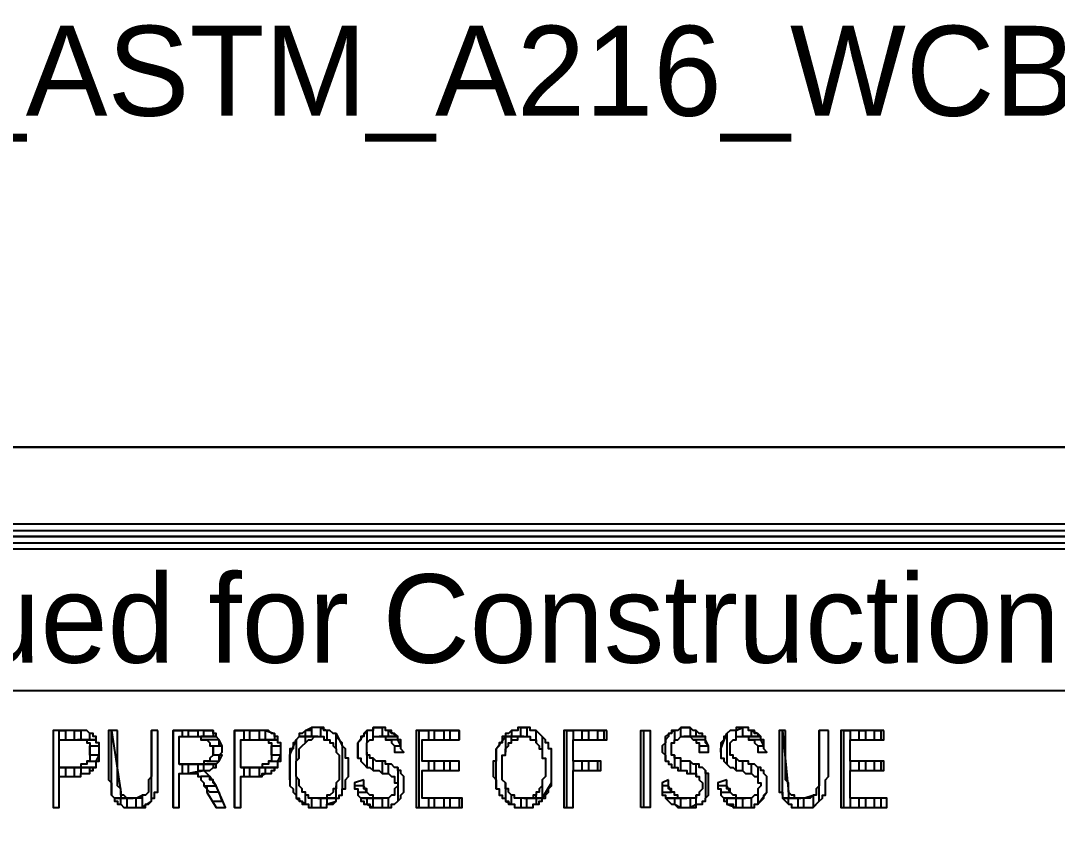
# Model space of a CAD drawing. Extents: x 0 to 594, y 0 to 420.
# Drawn here: x 424.55 to 458.23, y 72.78 to 98.86 of the extents above; entities that cross this region are included whole.
import ezdxf

# ---------------------------------------------------------------- set-up
doc = ezdxf.new("R2010")
doc.units = 0
doc.styles.add('HTX1', font='O8116901', dxfattribs={"width": 1.02})

msp = doc.modelspace()

# ---------------------------------------------------------------- linework, layer by layer
at = {"layer": 'GT_1', "flags": 128}
for points in [[(25, 10), (584, 10), (584, 85), (404, 85), (404, 410), (25, 410), (25, 10)], [(584, 85), (584, 410), (404, 410), (404, 85), (584, 85)], [(404, 82.5), (404, 81.7), (584, 81.7), (584, 82.5), (404, 82.5)], [(404, 81.9), (584, 81.9), (584, 82.1), (404, 82.1), (404, 82.3), (584, 82.3)], [(404, 82.1), (584, 82.1)], [(404, 77.1), (584, 77.1)], [(426.3, 75.8), (425.6, 75.8), (425.6, 73.3), (425.8, 73.3), (425.8, 74.3), (426.4, 74.3), (426.4, 74.3), (426.5, 74.3), (426.5, 74.4), (426.6, 74.4), (426.6, 74.4), (426.7, 74.4), (426.8, 74.4), (426.8, 74.4), (426.8, 74.5), (426.9, 74.5), (426.9, 74.5), (426.9, 74.6), (427, 74.6), (425.8, 74.6), (425.8, 75.5), (426.4, 75.5), (427, 75.5), (427, 75.6), (426.9, 75.6), (426.9, 75.7), (426.8, 75.7), (426.8, 75.7), (426.7, 75.8), (426.7, 75.8), (426.6, 75.8), (426.6, 75.8), (426.6, 75.8), (426.5, 75.8), (426.5, 75.8), (426.4, 75.8), (426.3, 75.8)], [(425.8, 73.3), (425.8, 75.8), (426, 75.8), (426, 75.5)], [(426.3, 75.5), (426.3, 75.8), (426.5, 75.8), (426.5, 75.5)], [(427.7, 75.8), (427.4, 75.8), (427.4, 74.4), (427.4, 74.4), (427.4, 74.3), (427.4, 74.2), (427.5, 74.1), (427.5, 74.1), (427.5, 74), (427.5, 73.9), (427.5, 73.9), (427.5, 73.8), (427.5, 73.8), (427.5, 73.7), (427.6, 73.6), (427.6, 73.6), (428.2, 73.6), (428.2, 73.6), (428.1, 73.6), (428.1, 73.6), (428, 73.6), (428, 73.6), (427.9, 73.7), (427.9, 73.7), (427.8, 73.7), (427.8, 73.8), (427.8, 73.8), (427.8, 73.9), (427.7, 74), (427.7, 74), (427.7, 74.1), (427.7, 74.1), (427.7, 74.2), (427.7, 74.3), (427.7, 74.4), (427.7, 75.8)], [(427.5, 73.7), (427.5, 75.8), (427.8, 73.8), (427.8, 73.6), (428, 73.6), (428, 73.6)], [(429, 75.8), (428.8, 75.8), (428.8, 74.4), (428.8, 74.3), (428.7, 74.2), (428.7, 74.1), (428.7, 74.1), (428.7, 74), (428.7, 73.9), (428.7, 73.9), (428.7, 73.8), (428.7, 73.8), (428.6, 73.7), (428.6, 73.7), (428.6, 73.7), (428.5, 73.7), (428.5, 73.6), (428.5, 73.6), (428.4, 73.6), (428.3, 73.6), (428.3, 73.6), (428.2, 73.6), (427.6, 73.6), (427.6, 73.5), (427.7, 73.5), (427.7, 73.4), (427.8, 73.4), (427.8, 73.4), (427.8, 73.4), (427.9, 73.3), (427.9, 73.3), (428, 73.3), (428.1, 73.3), (428.1, 73.3), (428.2, 73.3), (428.2, 73.3), (428.3, 73.3), (428.3, 73.3), (428.4, 73.3), (428.5, 73.3), (428.5, 73.3), (428.6, 73.3), (428.6, 73.4), (428.7, 73.4), (428.7, 73.4), (428.8, 73.5), (428.8, 73.5), (428.8, 73.6), (428.9, 73.6), (428.9, 73.7), (428.9, 73.7), (428.9, 73.8), (429, 73.8), (429, 73.9), (429, 73.9), (429, 74), (429, 74.1), (429, 74.1), (429, 74.2), (429, 74.3), (429, 74.4), (429, 75.8)], [(427.8, 73.4), (427.8, 73.6), (428, 73.6), (428, 73.3), (428.3, 73.3), (428.3, 73.6), (428.5, 73.7), (428.5, 73.3), (428.8, 73.5), (428.8, 75.8)], [(429.5, 73.3), (429.5, 75.8), (429.8, 75.8), (429.8, 75.6)], [(430.3, 75.8), (429.5, 75.8), (429.5, 73.3), (429.7, 73.3), (429.7, 74.4), (430, 74.4), (430.5, 74.5), (430.5, 74.5), (430.6, 74.5), (430.7, 74.5), (430.7, 74.5), (430.8, 74.6), (430.8, 74.6), (430.9, 74.6), (430.9, 74.7), (430.9, 74.7), (430.9, 74.7), (429.7, 74.7), (429.7, 75.6), (430.4, 75.6), (430.9, 75.6), (430.9, 75.7), (430.8, 75.7), (430.8, 75.7), (430.8, 75.8), (430.7, 75.8), (430.7, 75.8), (430.7, 75.8), (430.6, 75.8), (430.5, 75.8), (430.5, 75.8), (430.4, 75.8), (430.3, 75.8)], [(430, 75.6), (430, 75.8), (430.3, 75.8), (430.3, 75.6)], [(430.5, 75.6), (430.5, 75.8), (430.8, 75.8), (430.8, 75.6)], [(431.5, 73.3), (431.5, 75.8), (431.8, 75.8), (431.8, 75.5)], [(432.2, 75.8), (431.5, 75.8), (431.5, 73.3), (431.7, 73.3), (431.7, 74.3), (432.3, 74.3), (432.3, 74.3), (432.4, 74.3), (432.4, 74.4), (432.5, 74.4), (432.5, 74.4), (432.6, 74.4), (432.6, 74.4), (432.7, 74.4), (432.7, 74.5), (432.8, 74.5), (432.8, 74.5), (432.8, 74.6), (432.9, 74.6), (431.7, 74.6), (431.7, 75.5), (432.3, 75.5), (432.9, 75.5), (432.9, 75.6), (432.8, 75.6), (432.8, 75.7), (432.7, 75.7), (432.7, 75.7), (432.6, 75.8), (432.6, 75.8), (432.5, 75.8), (432.5, 75.8), (432.5, 75.8), (432.4, 75.8), (432.4, 75.8), (432.3, 75.8), (432.2, 75.8)], [(432, 75.5), (432, 75.8), (432.3, 75.8), (432.3, 75.5)], [(432.5, 75.5), (432.5, 75.8), (432.8, 75.7), (432.8, 75.5)], [(434.2, 75.9), (434.1, 75.9), (434.1, 75.9), (434, 75.9), (434, 75.8), (433.9, 75.8), (433.9, 75.8), (433.8, 75.8), (433.8, 75.8), (433.7, 75.7), (433.7, 75.7), (433.6, 75.7), (433.6, 75.6), (434.2, 75.6), (434.3, 75.6), (434.3, 75.6), (434.4, 75.6), (434.4, 75.5), (434.5, 75.5), (434.5, 75.5), (434.6, 75.5), (434.6, 75.4), (434.7, 75.4), (434.7, 75.3), (434.7, 75.3), (434.8, 75.2), (434.8, 75.2), (434.8, 75.1), (434.8, 75.1), (434.9, 75), (434.9, 74.9), (434.9, 74.9), (434.9, 74.8), (434.9, 74.7), (434.9, 74.7), (434.9, 74.6), (434.9, 74.5), (434.9, 74.4), (434.9, 74.4), (434.9, 74.3), (434.9, 74.2), (434.9, 74.2), (434.8, 74.1), (434.8, 74), (434.8, 74), (434.8, 73.9), (434.7, 73.9), (434.7, 73.8), (434.7, 73.8), (434.7, 73.8), (434.6, 73.7), (434.6, 73.7), (434.5, 73.7), (434.5, 73.6), (434.4, 73.6), (434.4, 73.6), (434.3, 73.6), (434.3, 73.6), (434.2, 73.6), (434.8, 73.6), (434.9, 73.6), (434.9, 73.7), (435, 73.7), (435, 73.8), (435, 73.8), (435, 73.9), (435.1, 73.9), (435.1, 74), (435.1, 74), (435.1, 74.1), (435.1, 74.2), (435.1, 74.2), (435.2, 74.3), (435.2, 74.4), (435.2, 74.4), (435.2, 74.5), (435.2, 74.6), (435.2, 74.6), (435.2, 74.7), (435.2, 74.8), (435.2, 74.9), (435.1, 74.9), (435.1, 75), (435.1, 75.1), (435.1, 75.1), (435.1, 75.2), (435.1, 75.2), (435, 75.3), (435, 75.3), (435, 75.4), (435, 75.4), (434.9, 75.5), (434.9, 75.5), (434.8, 75.6), (434.8, 75.6), (434.8, 75.7), (434.7, 75.7), (434.7, 75.7), (434.6, 75.8), (434.6, 75.8), (434.5, 75.8), (434.5, 75.8), (434.4, 75.8), (434.4, 75.9), (434.3, 75.9), (434.3, 75.9), (434.2, 75.9)], [(433.8, 75.6), (433.8, 75.8), (434, 75.9), (434, 75.6), (434.3, 75.6), (434.3, 75.9), (434.5, 75.8), (434.5, 75.5)], [(436.2, 75.9), (436.2, 75.9), (436.1, 75.9), (436, 75.9), (436, 75.8), (435.9, 75.8), (435.9, 75.8), (435.8, 75.8), (435.8, 75.8), (435.7, 75.7), (435.7, 75.7), (435.7, 75.6), (435.6, 75.6), (435.6, 75.5), (435.6, 75.5), (435.5, 75.4), (435.5, 75.4), (435.5, 75.3), (435.5, 75.2), (435.5, 75.2), (435.5, 75.1), (435.5, 75.1), (435.5, 75), (435.5, 74.9), (435.6, 74.9), (435.6, 74.8), (435.6, 74.8), (435.7, 74.7), (435.7, 74.7), (435.8, 74.6), (435.8, 74.6), (435.9, 74.6), (435.9, 74.6), (436, 74.5), (436, 74.5), (436.1, 74.5), (436.2, 74.5), (436.2, 74.5), (436.3, 74.4), (436.4, 74.4), (436.4, 74.4), (436.5, 74.4), (436.5, 74.4), (436.5, 74.4), (436.6, 74.3), (436.6, 74.3), (436.7, 74.3), (436.7, 74.2), (436.7, 74.2), (436.7, 74.1), (436.8, 74.1), (436.8, 74), (436.8, 74), (436.7, 73.9), (436.7, 73.9), (436.7, 73.8), (436.7, 73.7), (436.6, 73.7), (436.6, 73.7), (436.5, 73.6), (436.5, 73.6), (436.4, 73.6), (436.4, 73.6), (436.3, 73.6), (436.3, 73.6), (435.6, 73.6), (435.6, 73.5), (435.7, 73.5), (435.7, 73.4), (435.8, 73.4), (435.8, 73.4), (435.8, 73.4), (435.9, 73.4), (435.9, 73.3), (436, 73.3), (436, 73.3), (436.1, 73.3), (436.1, 73.3), (436.2, 73.3), (436.3, 73.3), (436.3, 73.3), (436.3, 73.3), (436.4, 73.3), (436.5, 73.3), (436.5, 73.3), (436.6, 73.3), (436.6, 73.4), (436.7, 73.4), (436.7, 73.4), (436.7, 73.4), (436.8, 73.5), (436.8, 73.5), (436.9, 73.6), (436.9, 73.6), (436.9, 73.7), (436.9, 73.7), (437, 73.8), (437, 73.8), (437, 73.9), (437, 74), (437, 74), (437, 74.1), (437, 74.1), (437, 74.2), (437, 74.3), (437, 74.3), (436.9, 74.4), (436.9, 74.4), (436.9, 74.5), (436.8, 74.5), (436.8, 74.6), (436.7, 74.6), (436.7, 74.6), (436.6, 74.7), (436.6, 74.7), (436.5, 74.7), (436.5, 74.7), (436.4, 74.7), (436.4, 74.8), (436.3, 74.8), (436.2, 74.8), (436.2, 74.8), (436.1, 74.8), (436, 74.9), (436, 74.9), (435.9, 74.9), (435.9, 74.9), (435.9, 75), (435.8, 75), (435.8, 75), (435.8, 75.1), (435.8, 75.1), (435.8, 75.2), (435.8, 75.2), (435.8, 75.3), (435.8, 75.4), (435.8, 75.4), (435.9, 75.5), (435.9, 75.5), (435.9, 75.5), (436, 75.5), (436, 75.6), (436.1, 75.6), (436.1, 75.6), (436.2, 75.6), (436.8, 75.6), (436.8, 75.6), (436.7, 75.7), (436.7, 75.7), (436.6, 75.7), (436.6, 75.8), (436.5, 75.8), (436.5, 75.8), (436.4, 75.8), (436.4, 75.9), (436.3, 75.9), (436.3, 75.9), (436.2, 75.9)], [(435.5, 74.9), (435.5, 75.4), (435.8, 75.8), (435.8, 75.4)], [(436, 75.6), (436, 75.9), (436.3, 75.9), (436.3, 75.6)], [(436.5, 75.6), (436.5, 75.8), (436.8, 75.6), (436.8, 75.6)], [(438.8, 75.8), (437.4, 75.8), (437.4, 73.3), (438.9, 73.3), (438.9, 73.6), (437.6, 73.6), (437.6, 74.5), (438.8, 74.5), (438.8, 74.8), (437.6, 74.8), (437.6, 75.5), (438.8, 75.5), (438.8, 75.8)], [(437.5, 73.3), (437.5, 75.8), (437.8, 75.8), (437.8, 75.5)], [(438, 75.5), (438, 75.8), (438.3, 75.8), (438.3, 75.5)], [(438.5, 75.5), (438.5, 75.8), (438.8, 75.8), (438.8, 75.5)], [(440.9, 75.9), (440.8, 75.9), (440.8, 75.9), (440.7, 75.9), (440.7, 75.8), (440.6, 75.8), (440.6, 75.8), (440.5, 75.8), (440.5, 75.8), (440.4, 75.7), (440.4, 75.7), (440.3, 75.7), (440.3, 75.6), (440.9, 75.6), (440.9, 75.6), (441, 75.6), (441.1, 75.6), (441.1, 75.5), (441.2, 75.5), (441.2, 75.5), (441.3, 75.5), (441.3, 75.4), (441.3, 75.4), (441.4, 75.3), (441.4, 75.3), (441.4, 75.2), (441.5, 75.2), (441.5, 75.1), (441.5, 75.1), (441.5, 75), (441.5, 74.9), (441.6, 74.9), (441.6, 74.8), (441.6, 74.7), (441.6, 74.7), (441.6, 74.6), (441.6, 74.5), (441.6, 74.4), (441.6, 74.4), (441.6, 74.3), (441.5, 74.2), (441.5, 74.2), (441.5, 74.1), (441.5, 74), (441.5, 74), (441.4, 73.9), (441.4, 73.9), (441.4, 73.8), (441.4, 73.8), (441.3, 73.8), (441.3, 73.7), (441.3, 73.7), (441.2, 73.7), (441.2, 73.6), (441.1, 73.6), (441.1, 73.6), (441, 73.6), (440.9, 73.6), (440.9, 73.6), (441.5, 73.6), (441.6, 73.6), (441.6, 73.7), (441.6, 73.7), (441.7, 73.8), (441.7, 73.8), (441.7, 73.9), (441.7, 73.9), (441.8, 74), (441.8, 74), (441.8, 74.1), (441.8, 74.2), (441.8, 74.2), (441.8, 74.3), (441.8, 74.4), (441.8, 74.4), (441.8, 74.5), (441.8, 74.6), (441.8, 74.6), (441.8, 74.7), (441.8, 74.8), (441.8, 74.9), (441.8, 74.9), (441.8, 75), (441.8, 75.1), (441.8, 75.1), (441.8, 75.2), (441.7, 75.2), (441.7, 75.3), (441.7, 75.3), (441.7, 75.4), (441.6, 75.4), (441.6, 75.5), (441.6, 75.5), (441.5, 75.6), (441.5, 75.6), (441.4, 75.7), (441.4, 75.7), (441.4, 75.7), (441.3, 75.8), (441.3, 75.8), (441.2, 75.8), (441.2, 75.8), (441.1, 75.8), (441.1, 75.9), (441, 75.9), (440.9, 75.9), (440.9, 75.9)], [(440.5, 75.8), (440.5, 75.6), (440.8, 75.6), (440.8, 75.9), (441, 75.9), (441, 75.6)], [(441.3, 75.4), (441.3, 75.8), (441.5, 75.6), (441.5, 74.9)], [(443.6, 75.8), (442.2, 75.8), (442.2, 73.3), (442.5, 73.3), (442.5, 74.5), (443.4, 74.5), (443.4, 74.8), (442.5, 74.8), (442.5, 75.5), (443.6, 75.5), (443.6, 75.8)], [(442.3, 73.3), (442.3, 75.8), (442.5, 75.8), (442.5, 75.5)], [(442.8, 75.5), (442.8, 75.8), (443, 75.8), (443, 75.5)], [(443.3, 75.5), (443.3, 75.8), (443.5, 75.8), (443.5, 75.5)], [(444.7, 73.3), (444.7, 75.8), (445, 75.8), (445, 73.3), (444.7, 73.3)], [(444.8, 73.3), (444.8, 75.8)], [(446.1, 75.9), (446.1, 75.9), (446, 75.9), (446, 75.9), (445.9, 75.8), (445.9, 75.8), (445.8, 75.8), (445.8, 75.8), (445.7, 75.8), (445.7, 75.7), (445.6, 75.7), (445.6, 75.6), (445.6, 75.6), (445.5, 75.5), (445.5, 75.5), (445.5, 75.4), (445.5, 75.4), (445.4, 75.3), (445.4, 75.2), (445.4, 75.2), (445.4, 75.1), (445.4, 75.1), (445.5, 75), (445.5, 74.9), (445.5, 74.9), (445.5, 74.8), (445.6, 74.8), (445.6, 74.7), (445.7, 74.7), (445.7, 74.6), (445.7, 74.6), (445.8, 74.6), (445.8, 74.6), (445.9, 74.6), (445.9, 74.5), (446, 74.5), (446, 74.5), (446.1, 74.5), (446.2, 74.5), (446.2, 74.4), (446.3, 74.4), (446.3, 74.4), (446.4, 74.4), (446.4, 74.4), (446.5, 74.4), (446.5, 74.3), (446.6, 74.3), (446.6, 74.3), (446.6, 74.2), (446.6, 74.2), (446.7, 74.1), (446.7, 74.1), (446.7, 74), (446.7, 74), (446.7, 73.9), (446.7, 73.9), (446.6, 73.8), (446.6, 73.7), (446.6, 73.7), (446.5, 73.7), (446.5, 73.6), (446.4, 73.6), (446.4, 73.6), (446.3, 73.6), (446.3, 73.6), (446.2, 73.6), (445.5, 73.6), (445.6, 73.5), (445.6, 73.5), (445.7, 73.4), (445.7, 73.4), (445.8, 73.4), (445.8, 73.4), (445.8, 73.4), (445.9, 73.3), (445.9, 73.3), (446, 73.3), (446, 73.3), (446.1, 73.3), (446.1, 73.3), (446.2, 73.3), (446.3, 73.3), (446.3, 73.3), (446.4, 73.3), (446.4, 73.3), (446.5, 73.3), (446.5, 73.4), (446.6, 73.4), (446.6, 73.4), (446.7, 73.4), (446.7, 73.5), (446.8, 73.5), (446.8, 73.6), (446.8, 73.6), (446.9, 73.7), (446.9, 73.7), (446.9, 73.8), (446.9, 73.8), (446.9, 73.9), (446.9, 74), (446.9, 74), (446.9, 74.1), (446.9, 74.1), (446.9, 74.2), (446.9, 74.3), (446.9, 74.3), (446.9, 74.4), (446.8, 74.4), (446.8, 74.5), (446.8, 74.5), (446.7, 74.6), (446.7, 74.6), (446.6, 74.6), (446.6, 74.7), (446.5, 74.7), (446.5, 74.7), (446.4, 74.7), (446.4, 74.7), (446.3, 74.8), (446.2, 74.8), (446.2, 74.8), (446.1, 74.8), (446, 74.8), (446, 74.9), (445.9, 74.9), (445.9, 74.9), (445.8, 74.9), (445.8, 75), (445.8, 75), (445.7, 75), (445.7, 75.1), (445.7, 75.1), (445.7, 75.2), (445.7, 75.2), (445.7, 75.3), (445.7, 75.4), (445.8, 75.4), (445.8, 75.5), (445.8, 75.5), (445.9, 75.5), (445.9, 75.5), (446, 75.6), (446, 75.6), (446.1, 75.6), (446.1, 75.6), (446.8, 75.6), (446.7, 75.6), (446.7, 75.7), (446.6, 75.7), (446.6, 75.7), (446.5, 75.8), (446.5, 75.8), (446.5, 75.8), (446.4, 75.8), (446.4, 75.8), (446.3, 75.9), (446.3, 75.9), (446.2, 75.9), (446.1, 75.9)], [(445.5, 74.8), (445.5, 75.6), (445.8, 75.8), (445.8, 75.5)], [(446, 75.6), (446, 75.9), (446.3, 75.9), (446.3, 75.6)], [(446.5, 75.6), (446.5, 75.8)], [(448, 75.9), (448, 75.9), (447.9, 75.9), (447.8, 75.9), (447.8, 75.8), (447.7, 75.8), (447.7, 75.8), (447.6, 75.8), (447.6, 75.8), (447.5, 75.7), (447.5, 75.7), (447.5, 75.6), (447.4, 75.6), (447.4, 75.5), (447.4, 75.5), (447.3, 75.4), (447.3, 75.4), (447.3, 75.3), (447.3, 75.2), (447.3, 75.2), (447.3, 75.1), (447.3, 75.1), (447.3, 75), (447.3, 74.9), (447.4, 74.9), (447.4, 74.8), (447.4, 74.8), (447.5, 74.7), (447.5, 74.7), (447.6, 74.6), (447.6, 74.6), (447.7, 74.6), (447.7, 74.6), (447.8, 74.5), (447.8, 74.5), (447.9, 74.5), (448, 74.5), (448, 74.5), (448.1, 74.4), (448.2, 74.4), (448.2, 74.4), (448.3, 74.4), (448.3, 74.4), (448.3, 74.4), (448.4, 74.3), (448.4, 74.3), (448.5, 74.3), (448.5, 74.2), (448.5, 74.2), (448.5, 74.1), (448.6, 74.1), (448.6, 74), (448.6, 74), (448.5, 73.9), (448.5, 73.9), (448.5, 73.8), (448.5, 73.7), (448.4, 73.7), (448.4, 73.7), (448.3, 73.6), (448.3, 73.6), (448.2, 73.6), (448.2, 73.6), (448.1, 73.6), (448.1, 73.6), (447.4, 73.6), (447.4, 73.5), (447.5, 73.5), (447.5, 73.4), (447.6, 73.4), (447.6, 73.4), (447.6, 73.4), (447.7, 73.4), (447.7, 73.3), (447.8, 73.3), (447.8, 73.3), (447.9, 73.3), (447.9, 73.3), (448, 73.3), (448.1, 73.3), (448.1, 73.3), (448.1, 73.3), (448.2, 73.3), (448.3, 73.3), (448.3, 73.3), (448.4, 73.3), (448.4, 73.4), (448.5, 73.4), (448.5, 73.4), (448.6, 73.5), (448.6, 73.5), (448.7, 73.6), (448.7, 73.6), (448.7, 73.7), (448.7, 73.7), (448.8, 73.8), (448.8, 73.8), (448.8, 73.9), (448.8, 74), (448.8, 74), (448.8, 74.1), (448.8, 74.1), (448.8, 74.2), (448.8, 74.3), (448.8, 74.3), (448.7, 74.4), (448.7, 74.4), (448.7, 74.5), (448.6, 74.5), (448.6, 74.6), (448.5, 74.6), (448.5, 74.6), (448.4, 74.7), (448.4, 74.7), (448.3, 74.7), (448.3, 74.7), (448.2, 74.7), (448.2, 74.8), (448.1, 74.8), (448, 74.8), (448, 74.8), (447.9, 74.8), (447.8, 74.9), (447.8, 74.9), (447.7, 74.9), (447.7, 74.9), (447.7, 75), (447.6, 75), (447.6, 75), (447.6, 75.1), (447.6, 75.1), (447.6, 75.2), (447.6, 75.2), (447.6, 75.3), (447.6, 75.4), (447.6, 75.4), (447.7, 75.5), (447.7, 75.5), (447.7, 75.5), (447.8, 75.5), (447.8, 75.6), (447.9, 75.6), (447.9, 75.6), (448, 75.6), (448.6, 75.6), (448.6, 75.6), (448.5, 75.7), (448.5, 75.7), (448.4, 75.7), (448.4, 75.8), (448.3, 75.8), (448.3, 75.8), (448.2, 75.8), (448.2, 75.9), (448.1, 75.9), (448.1, 75.9), (448, 75.9)], [(447.8, 75.6), (447.8, 75.8), (448, 75.9), (448, 75.6)], [(448.3, 75.6), (448.3, 75.8), (448.5, 75.7), (448.5, 75.6)], [(449.4, 75.8), (449.2, 75.8), (449.2, 74.4), (449.2, 74.4), (449.2, 74.3), (449.2, 74.2), (449.2, 74.1), (449.2, 74.1), (449.2, 74), (449.2, 73.9), (449.2, 73.9), (449.2, 73.8), (449.3, 73.8), (449.3, 73.7), (449.3, 73.6), (449.3, 73.6), (449.9, 73.6), (449.9, 73.6), (449.9, 73.6), (449.8, 73.6), (449.8, 73.6), (449.7, 73.6), (449.7, 73.7), (449.6, 73.7), (449.6, 73.7), (449.5, 73.8), (449.5, 73.8), (449.5, 73.9), (449.5, 74), (449.5, 74), (449.5, 74.1), (449.5, 74.1), (449.4, 74.2), (449.4, 74.3), (449.4, 74.4), (449.4, 75.8)], [(450.8, 75.8), (450.5, 75.8), (450.5, 74.4), (450.5, 74.3), (450.5, 74.2), (450.5, 74.1), (450.5, 74.1), (450.5, 74), (450.4, 73.9), (450.4, 73.9), (450.4, 73.8), (450.4, 73.8), (450.4, 73.7), (450.3, 73.7), (450.3, 73.7), (450.2, 73.6), (450.2, 73.6), (450.1, 73.6), (450.1, 73.6), (450, 73.6), (449.9, 73.6), (449.3, 73.6), (449.4, 73.5), (449.4, 73.5), (449.5, 73.4), (449.5, 73.4), (449.5, 73.4), (449.6, 73.4), (449.6, 73.3), (449.7, 73.3), (449.7, 73.3), (449.8, 73.3), (449.8, 73.3), (449.9, 73.3), (450, 73.3), (450, 73.3), (450.1, 73.3), (450.1, 73.3), (450.2, 73.3), (450.3, 73.3), (450.3, 73.3), (450.4, 73.4), (450.4, 73.4), (450.4, 73.4), (450.5, 73.5), (450.5, 73.5), (450.6, 73.6), (450.6, 73.6), (450.6, 73.7), (450.7, 73.7), (450.7, 73.8), (450.7, 73.8), (450.7, 73.9), (450.7, 73.9), (450.7, 74), (450.7, 74.1), (450.7, 74.1), (450.7, 74.2), (450.8, 74.3), (450.8, 74.4), (450.8, 75.8)], [(449.3, 73.7), (449.3, 75.8), (449.5, 73.8), (449.5, 73.6), (449.8, 73.6), (449.8, 73.6)], [(449.5, 73.4), (449.5, 73.6), (449.8, 73.6), (449.8, 73.3), (450, 73.3), (450, 73.6), (450.3, 73.7), (450.3, 73.3), (450.5, 73.5), (450.5, 75.8)], [(452.6, 75.8), (451.2, 75.8), (451.2, 73.3), (452.7, 73.3), (452.7, 73.6), (451.5, 73.6), (451.5, 74.5), (452.6, 74.5), (452.6, 74.8), (451.5, 74.8), (451.5, 75.5), (452.6, 75.5), (452.6, 75.8)], [(451.3, 73.3), (451.3, 75.8), (451.5, 75.8), (451.5, 75.5)], [(451.8, 75.5), (451.8, 75.8), (452, 75.8), (452, 75.5)], [(452.3, 75.5), (452.3, 75.8), (452.5, 75.8), (452.5, 75.5)], [(427, 75.5), (426.4, 75.5), (426.4, 75.5), (426.5, 75.5), (426.5, 75.5), (426.6, 75.5), (426.6, 75.5), (426.6, 75.5), (426.7, 75.5), (426.7, 75.4), (426.8, 75.4), (426.8, 75.3), (426.8, 75.2), (426.8, 75.2), (426.8, 75.1), (426.8, 75.1), (426.8, 75), (426.8, 74.9), (426.8, 74.9), (426.8, 74.8), (426.7, 74.8), (426.7, 74.7), (426.6, 74.7), (426.6, 74.7), (426.5, 74.7), (426.5, 74.6), (426.4, 74.6), (426.4, 74.6), (425.8, 74.6), (427, 74.6), (427, 74.7), (427, 74.7), (427, 74.8), (427.1, 74.8), (427.1, 74.9), (427.1, 75), (427.1, 75), (427.1, 75.1), (427.1, 75.2), (427.1, 75.3), (427.1, 75.3), (427.1, 75.4), (427, 75.4), (427, 75.5), (427, 75.5)], [(426.8, 75.5), (426.8, 75.7)], [(430.9, 75.6), (430.4, 75.6), (430.4, 75.6), (430.4, 75.5), (430.5, 75.5), (430.6, 75.5), (430.6, 75.5), (430.6, 75.5), (430.7, 75.4), (430.7, 75.4), (430.7, 75.3), (430.8, 75.3), (430.8, 75.2), (430.8, 75.1), (430.8, 75.1), (430.8, 75), (430.8, 75), (430.7, 74.9), (430.7, 74.9), (430.7, 74.8), (430.6, 74.8), (430.6, 74.8), (430.6, 74.8), (430.5, 74.8), (430.5, 74.7), (430.4, 74.7), (430.4, 74.7), (430.3, 74.7), (429.7, 74.7), (430.9, 74.7), (431, 74.8), (431, 74.8), (431, 74.9), (431, 74.9), (431, 75), (431.1, 75.1), (431.1, 75.1), (431.1, 75.2), (431.1, 75.3), (431, 75.3), (431, 75.4), (431, 75.5), (431, 75.5), (431, 75.5), (430.9, 75.6)], [(430.6, 74.8), (431, 74.8), (431.1, 75), (430.8, 75), (430.8, 75.3), (431.1, 75.3), (431, 75.5), (430.4, 75.5)], [(432.9, 75.5), (432.3, 75.5), (432.3, 75.5), (432.4, 75.5), (432.4, 75.5), (432.5, 75.5), (432.5, 75.5), (432.5, 75.5), (432.6, 75.5), (432.6, 75.4), (432.7, 75.4), (432.7, 75.3), (432.7, 75.2), (432.7, 75.2), (432.7, 75.1), (432.7, 75.1), (432.7, 75), (432.7, 74.9), (432.7, 74.9), (432.7, 74.8), (432.6, 74.8), (432.6, 74.7), (432.5, 74.7), (432.5, 74.7), (432.4, 74.7), (432.4, 74.6), (432.3, 74.6), (432.3, 74.6), (431.7, 74.6), (432.9, 74.6), (432.9, 74.7), (432.9, 74.7), (432.9, 74.8), (433, 74.8), (433, 74.9), (433, 75), (433, 75), (433, 75.1), (433, 75.2), (433, 75.3), (433, 75.3), (433, 75.4), (432.9, 75.4), (432.9, 75.5), (432.9, 75.5)], [(433.6, 75.6), (433.6, 75.6), (433.5, 75.5), (433.5, 75.5), (433.5, 75.4), (433.4, 75.4), (433.4, 75.3), (433.4, 75.3), (433.4, 75.2), (433.3, 75.2), (433.3, 75.1), (433.3, 75.1), (433.3, 75), (433.3, 74.9), (433.3, 74.8), (433.3, 74.8), (433.3, 74.7), (433.3, 74.6), (433.3, 74.5), (433.3, 74.5), (433.3, 74.5), (433.3, 74.4), (433.3, 74.3), (433.3, 74.2), (433.3, 74.2), (433.3, 74.1), (433.3, 74), (433.3, 74), (433.4, 73.9), (433.4, 73.9), (433.4, 73.8), (433.4, 73.8), (433.5, 73.7), (433.5, 73.7), (433.5, 73.6), (433.6, 73.6), (433.6, 73.5), (433.7, 73.5), (433.7, 73.5), (433.7, 73.4), (433.8, 73.4), (433.8, 73.4), (433.9, 73.4), (433.9, 73.3), (434, 73.3), (434, 73.3), (434.1, 73.3), (434.2, 73.3), (434.2, 73.3), (434.3, 73.3), (434.3, 73.3), (434.4, 73.3), (434.4, 73.3), (434.5, 73.3), (434.5, 73.4), (434.6, 73.4), (434.7, 73.4), (434.7, 73.4), (434.7, 73.4), (434.8, 73.5), (434.8, 73.5), (434.8, 73.6), (434.2, 73.6), (434.2, 73.6), (434.1, 73.6), (434, 73.6), (434, 73.6), (433.9, 73.6), (433.9, 73.7), (433.9, 73.7), (433.8, 73.7), (433.8, 73.8), (433.7, 73.8), (433.7, 73.8), (433.7, 73.9), (433.7, 73.9), (433.6, 74), (433.6, 74.1), (433.6, 74.1), (433.6, 74.2), (433.6, 74.2), (433.5, 74.3), (433.5, 74.4), (433.5, 74.5), (433.5, 74.5), (433.5, 74.6), (433.5, 74.7), (433.5, 74.8), (433.5, 74.8), (433.6, 74.9), (433.6, 75), (433.6, 75), (433.6, 75.1), (433.6, 75.2), (433.6, 75.2), (433.7, 75.3), (433.7, 75.3), (433.7, 75.3), (433.8, 75.4), (433.8, 75.4), (433.9, 75.5), (433.9, 75.5), (433.9, 75.5), (434, 75.5), (434.1, 75.6), (434.1, 75.6), (434.2, 75.6), (434.2, 75.6), (433.6, 75.6)], [(433.3, 74.2), (433.3, 75), (433.5, 75.5), (433.5, 74.8)], [(433.8, 75.4), (433.8, 75.6), (434, 75.6), (434, 75.6)], [(434.8, 75.2), (434.8, 75.7), (435, 75.3), (435, 73.9)], [(436.8, 75.6), (436.2, 75.6), (436.3, 75.6), (436.3, 75.6), (436.4, 75.6), (436.4, 75.5), (436.5, 75.5), (436.5, 75.5), (436.6, 75.5), (436.6, 75.4), (436.6, 75.4), (436.7, 75.3), (436.7, 75.2), (436.7, 75.2), (436.7, 75.1), (437, 75.1), (437, 75.1), (436.9, 75.2), (436.9, 75.3), (436.9, 75.3), (436.9, 75.4), (436.9, 75.5), (436.9, 75.5), (436.8, 75.5), (436.8, 75.6)], [(436.7, 75.3), (436.9, 75.3), (436.8, 75.5), (436.4, 75.5)], [(440.3, 75.6), (440.2, 75.6), (440.2, 75.5), (440.2, 75.5), (440.2, 75.4), (440.1, 75.4), (440.1, 75.3), (440.1, 75.3), (440, 75.2), (440, 75.2), (440, 75.1), (440, 75.1), (440, 75), (440, 74.9), (440, 74.8), (439.9, 74.8), (439.9, 74.7), (439.9, 74.6), (439.9, 74.5), (439.9, 74.5), (439.9, 74.5), (439.9, 74.4), (439.9, 74.3), (440, 74.2), (440, 74.2), (440, 74.1), (440, 74), (440, 74), (440, 73.9), (440.1, 73.9), (440.1, 73.8), (440.1, 73.8), (440.1, 73.7), (440.2, 73.7), (440.2, 73.6), (440.3, 73.6), (440.3, 73.5), (440.3, 73.5), (440.4, 73.5), (440.4, 73.4), (440.5, 73.4), (440.5, 73.4), (440.6, 73.4), (440.6, 73.3), (440.7, 73.3), (440.7, 73.3), (440.8, 73.3), (440.8, 73.3), (440.9, 73.3), (441, 73.3), (441, 73.3), (441.1, 73.3), (441.1, 73.3), (441.2, 73.3), (441.2, 73.4), (441.3, 73.4), (441.3, 73.4), (441.4, 73.4), (441.4, 73.5), (441.5, 73.5), (441.5, 73.6), (440.9, 73.6), (440.8, 73.6), (440.8, 73.6), (440.7, 73.6), (440.7, 73.6), (440.6, 73.6), (440.6, 73.7), (440.5, 73.7), (440.5, 73.7), (440.4, 73.8), (440.4, 73.8), (440.4, 73.8), (440.4, 73.9), (440.3, 73.9), (440.3, 74), (440.3, 74.1), (440.3, 74.1), (440.2, 74.2), (440.2, 74.2), (440.2, 74.3), (440.2, 74.4), (440.2, 74.5), (440.2, 74.5), (440.2, 74.6), (440.2, 74.7), (440.2, 74.8), (440.2, 74.8), (440.2, 74.9), (440.2, 75), (440.3, 75), (440.3, 75.1), (440.3, 75.2), (440.3, 75.2), (440.4, 75.3), (440.4, 75.3), (440.4, 75.3), (440.4, 75.4), (440.5, 75.4), (440.5, 75.5), (440.6, 75.5), (440.6, 75.5), (440.7, 75.5), (440.7, 75.6), (440.8, 75.6), (440.8, 75.6), (440.9, 75.6), (440.3, 75.6)], [(440, 73.9), (440, 75.2), (440.3, 75.6), (440.3, 75.1)], [(440.5, 75.5), (440.5, 75.6)], [(446.8, 75.6), (446.1, 75.6), (446.2, 75.6), (446.3, 75.6), (446.3, 75.6), (446.4, 75.5), (446.4, 75.5), (446.5, 75.5), (446.5, 75.5), (446.5, 75.4), (446.6, 75.4), (446.6, 75.3), (446.6, 75.2), (446.6, 75.2), (446.6, 75.1), (446.9, 75.1), (446.9, 75.1), (446.9, 75.2), (446.9, 75.3), (446.9, 75.3), (446.8, 75.4), (446.8, 75.5), (446.8, 75.5), (446.8, 75.5), (446.8, 75.6)], [(446.6, 75.3), (446.9, 75.3), (446.8, 75.5), (446.4, 75.5)], [(447.3, 75.1), (447.3, 75.2), (447.5, 75.7), (447.5, 74.7)], [(448.6, 75.6), (448, 75.6), (448.1, 75.6), (448.1, 75.6), (448.2, 75.6), (448.2, 75.5), (448.3, 75.5), (448.3, 75.5), (448.4, 75.5), (448.4, 75.4), (448.4, 75.4), (448.5, 75.3), (448.5, 75.2), (448.5, 75.2), (448.5, 75.1), (448.8, 75.1), (448.8, 75.1), (448.7, 75.2), (448.7, 75.3), (448.7, 75.3), (448.7, 75.4), (448.7, 75.5), (448.7, 75.5), (448.6, 75.5), (448.6, 75.6)], [(448.5, 75.3), (448.7, 75.3), (448.6, 75.5), (448.2, 75.5)], [(426.7, 74.8), (427, 74.8), (427.1, 75), (426.8, 75), (426.8, 75.3), (427.1, 75.3)], [(432.6, 74.8), (432.9, 74.8), (433, 75), (432.7, 75), (432.7, 75.3), (433, 75.3)], [(435.8, 75.1), (435.8, 74.6)], [(436, 74.5), (436, 74.9)], [(436.3, 74.8), (436.3, 74.4)], [(437.8, 74.8), (437.8, 74.5)], [(438, 74.5), (438, 74.8)], [(438.3, 74.8), (438.3, 74.5)], [(438.5, 74.5), (438.5, 74.8)], [(441.5, 74.2), (441.5, 73.6), (441.8, 74.1), (441.8, 75.1)], [(442.5, 74.8), (442.5, 74.5), (442.8, 74.5), (442.8, 74.8)], [(443, 74.8), (443, 74.5), (443.3, 74.5), (443.3, 74.8)], [(445.8, 75), (445.8, 74.6)], [(446, 74.5), (446, 74.8)], [(446.3, 74.8), (446.3, 74.4)], [(447.8, 74.5), (447.8, 74.9)], [(448, 74.8), (448, 74.5)], [(451.5, 74.8), (451.5, 74.5)], [(451.8, 74.5), (451.8, 74.8)], [(452, 74.8), (452, 74.5)], [(452.3, 74.5), (452.3, 74.8)], [(452.5, 74.8), (452.5, 74.5)], [(426, 74.6), (426, 74.3), (426.3, 74.3), (426.3, 74.6)], [(426.5, 74.6), (426.5, 74.4), (426.8, 74.4), (426.8, 74.6)], [(429.8, 74.7), (429.8, 74.4), (430, 74.4), (430, 74.7)], [(430.5, 74.5), (430, 74.4), (430.1, 74.4), (430.1, 74.4), (430.2, 74.4), (430.3, 74.4), (430.3, 74.4), (430.3, 74.3), (430.4, 74.3), (430.4, 74.3), (430.4, 74.2), (430.5, 74.1), (430.5, 74.1), (430.5, 74), (430.6, 74), (430.6, 73.9), (430.6, 73.8), (430.9, 73.3), (431.2, 73.3), (430.9, 74), (430.9, 74), (430.8, 74.1), (430.8, 74.1), (430.8, 74.2), (430.7, 74.2), (430.7, 74.3), (430.7, 74.3), (430.6, 74.4), (430.6, 74.4), (430.6, 74.4), (430.5, 74.5)], [(430.3, 74.7), (430.3, 74.5), (430.5, 74.5), (430.5, 74.7)], [(430.8, 74.7), (430.8, 74.6)], [(431.8, 74.6), (431.8, 74.3), (432, 74.3), (432, 74.6)], [(432.3, 74.6), (432.3, 74.3), (432.5, 74.4), (432.5, 74.6)], [(432.8, 74.6), (432.8, 74.5)], [(436.5, 74.4), (436.5, 74.7)], [(436.8, 74.6), (436.8, 73.5)], [(446.5, 74.3), (446.5, 74.7)], [(446.8, 74.5), (446.8, 73.6)], [(448.3, 74.4), (448.3, 74.7)], [(448.5, 74.6), (448.5, 74.1)], [(430.8, 73.5), (431.1, 73.5), (431, 73.8), (430.7, 73.8), (430.5, 74), (430.9, 74), (430.7, 74.3), (430.4, 74.3)], [(433.5, 74.3), (433.5, 73.6), (433.8, 73.4), (433.8, 73.8)], [(435.7, 74.2), (435.4, 74.1), (435.4, 74.1), (435.4, 74), (435.4, 73.9), (435.5, 73.9), (435.5, 73.8), (435.5, 73.7), (435.5, 73.7), (435.6, 73.6), (435.6, 73.6), (436.3, 73.6), (436.2, 73.6), (436.2, 73.6), (436.1, 73.6), (436.1, 73.6), (436, 73.6), (436, 73.7), (435.9, 73.7), (435.9, 73.7), (435.8, 73.8), (435.8, 73.8), (435.8, 73.9), (435.7, 73.9), (435.7, 73.9), (435.7, 74), (435.7, 74.1), (435.7, 74.2)], [(445.6, 74.2), (445.4, 74.1), (445.4, 74.1), (445.4, 74), (445.4, 73.9), (445.4, 73.9), (445.4, 73.8), (445.4, 73.7), (445.5, 73.7), (445.5, 73.6), (445.5, 73.6), (446.2, 73.6), (446.2, 73.6), (446.1, 73.6), (446, 73.6), (446, 73.6), (445.9, 73.6), (445.9, 73.7), (445.9, 73.7), (445.8, 73.7), (445.8, 73.8), (445.7, 73.8), (445.7, 73.9), (445.7, 73.9), (445.6, 73.9), (445.6, 74), (445.6, 74.1), (445.6, 74.2)], [(447.5, 74.2), (447.2, 74.1), (447.2, 74.1), (447.2, 74), (447.2, 73.9), (447.3, 73.9), (447.3, 73.8), (447.3, 73.7), (447.3, 73.7), (447.4, 73.6), (447.4, 73.6), (448.1, 73.6), (448, 73.6), (448, 73.6), (447.9, 73.6), (447.9, 73.6), (447.8, 73.6), (447.8, 73.7), (447.7, 73.7), (447.7, 73.7), (447.6, 73.8), (447.6, 73.8), (447.6, 73.9), (447.5, 73.9), (447.5, 73.9), (447.5, 74), (447.5, 74.1), (447.5, 74.2)], [(448.5, 73.9), (448.5, 73.4), (448.8, 73.8), (448.8, 74.2)], [(434.5, 73.7), (434.5, 73.6), (434.8, 73.6), (434.8, 74)], [(435.5, 73.8), (435.8, 73.8), (435.7, 74), (435.4, 74)], [(440.3, 74.1), (440.3, 73.5), (440.5, 73.4), (440.5, 73.7)], [(445.4, 73.8), (445.7, 73.8), (445.6, 74), (445.4, 74)], [(447.3, 73.8), (447.6, 73.8), (447.5, 74), (447.2, 74)], [(434, 73.6), (434, 73.3), (434.3, 73.3), (434.3, 73.6), (434.5, 73.6), (434.5, 73.4), (434.8, 73.5), (434.8, 73.6)], [(435.8, 73.6), (435.8, 73.4), (436, 73.3), (436, 73.6)], [(436.3, 73.6), (436.3, 73.3), (436.5, 73.3), (436.5, 73.6)], [(437.8, 73.6), (437.8, 73.3), (438, 73.3), (438, 73.6)], [(438.3, 73.6), (438.3, 73.3), (438.5, 73.3), (438.5, 73.6)], [(438.8, 73.6), (438.8, 73.3)], [(440.8, 73.6), (440.8, 73.3), (441, 73.3), (441, 73.6), (441.3, 73.6), (441.3, 73.4)], [(441, 73.6), (441, 73.6), (441.3, 73.6), (441.3, 73.7)], [(445.8, 73.6), (445.8, 73.4), (446, 73.3), (446, 73.6)], [(446.3, 73.6), (446.3, 73.3), (446.5, 73.4), (446.5, 73.7)], [(447.5, 73.6), (447.5, 73.4), (447.8, 73.3), (447.8, 73.6)], [(448, 73.6), (448, 73.3), (448.3, 73.3), (448.3, 73.6)], [(451.5, 73.6), (451.5, 73.3), (451.8, 73.3), (451.8, 73.6)], [(452, 73.6), (452, 73.3), (452.3, 73.3), (452.3, 73.6)], [(452.5, 73.6), (452.5, 73.3)]]:
    msp.add_lwpolyline(points, dxfattribs=at)

# ---------------------------------------------------------------- texts
at = {"layer": 'GT_1', "style": 'HTX1', "width": 1.02}
for s, height, p in [(',_ASTM_A216_WCB/F46', 2.925, (421.383, 95.771)), ('Issued for Construction', 2.875, (418, 78))]:
    msp.add_text(s, height=height, dxfattribs=at).set_placement(p)

doc.saveas('drawing.dxf')
